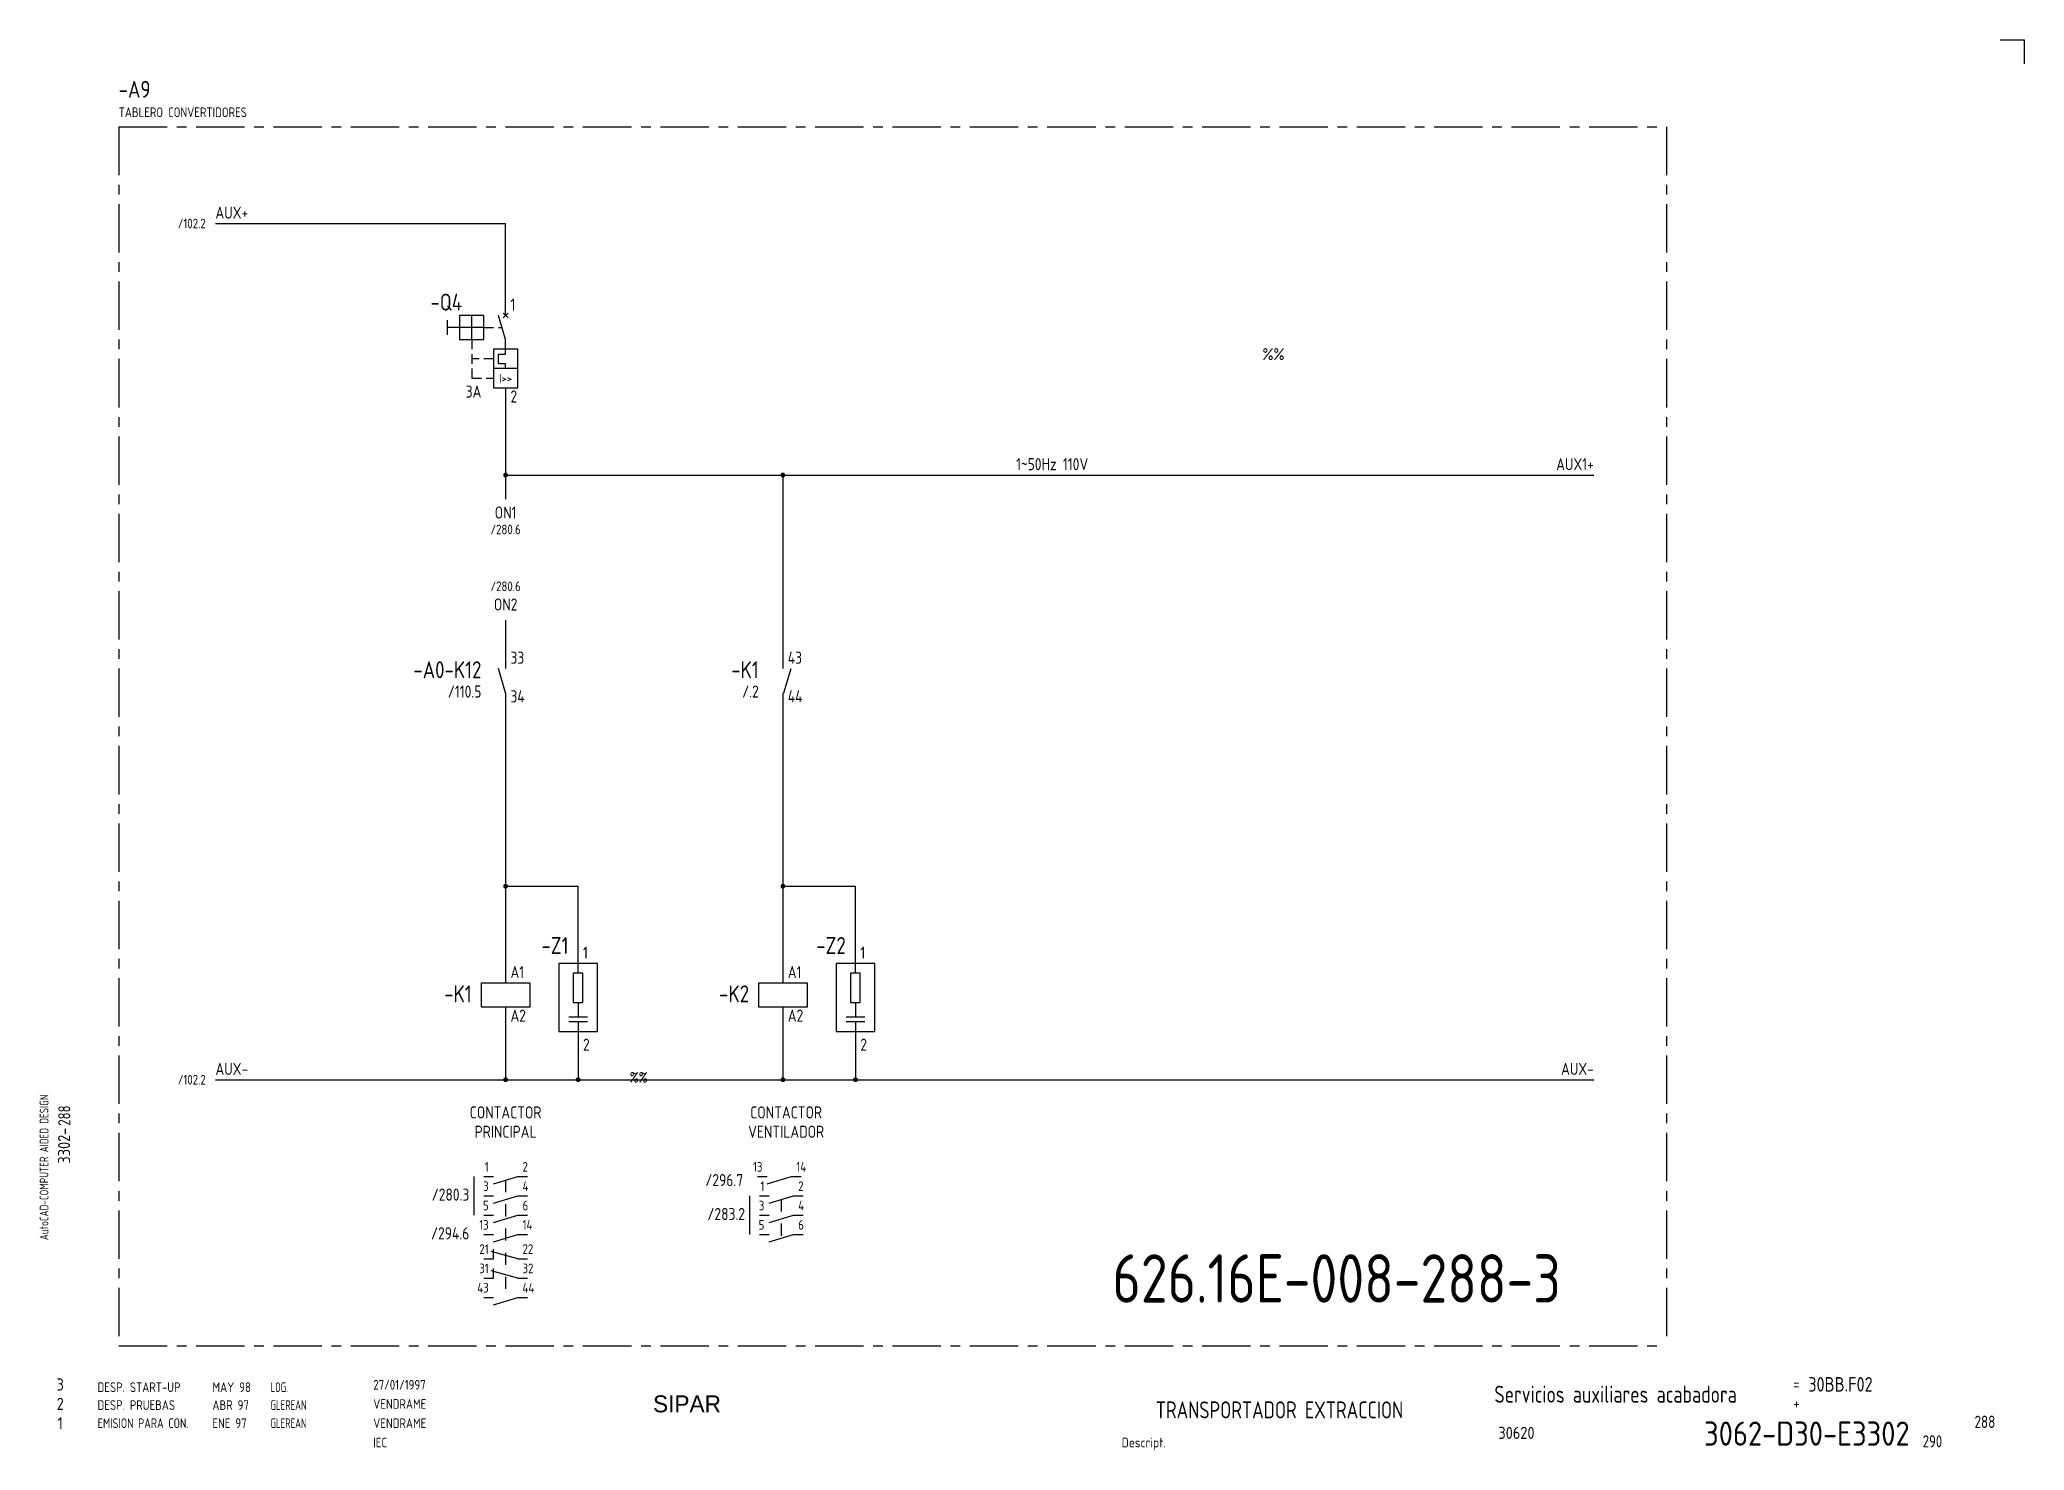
# Model space of a CAD drawing. Extents: x 10 to 420, y 5 to 297.
import ezdxf
from ezdxf.enums import TextEntityAlignment as Align

# ---------------------------------------------------------------- set-up
doc = ezdxf.new("R2010")
doc.units = 0
doc.header["$LTSCALE"] = 8
doc.header["$MEASUREMENT"] = 0
for name, pattern in [('CENTER', [2, 1.25, -0.25, 0.25, -0.25]), ('HIDDEN', [0.375, 0.25, -0.125]), ('HIDDEN1', [0.625, 0.3125, -0.3125])]:
    doc.linetypes.add(name, pattern=pattern)
doc.layers.get('0').update_dxf_attribs({"linetype": 'CONTINUOUS'})
doc.layers.add('CART', color=7, linetype='CONTINUOUS')
doc.styles.add('DIN', font='DIN', dxfattribs={"width": 0.85})
doc.styles.add('SIMPLEX', font='SIMPLEX', dxfattribs={"width": 0.9})
doc.styles.add('UNIV', font='UNIV')

# ---------------------------------------------------------------- blocks, each defined once
blk = doc.blocks.new('WB-FG100')
at = {"layer": 'CART', "color": 1}
for p, q in [((415, 297), (420, 297)), ((420, 297), (420, 292))]:
    blk.add_line(p, q, dxfattribs=at)
at = {"layer": 'CART', "color": 1, "style": 'DIN', "width": 0.8}
blk.add_text('AutoCAD-COMPUTER AIDED DESIGN', height=1.8, rotation=90, dxfattribs=at).set_placement((11.47, 48.84))
at = {"layer": 'CART', "color": 3, "style": 'DIN', "width": 0.8}
for s, p in [('=', (372.24, 17.91)), ('+', (372.24, 13.87))]:
    blk.add_text(s, height=2.5, dxfattribs=at).set_placement(p)
at = {"layer": 'CART', "color": 7, "style": 'DIN', "width": 0.9}
blk.add_attdef('FILE', text='', height=2.5, rotation=90, dxfattribs=at).set_placement((15.95, 68.38), align=Align.CENTER)
for tag, p in [('MOD-3', (13.92, 19)), ('MOD-2', (13.92, 15)), ('MOD-1', (13.92, 11)), ('NR.COMMESSA', (315, 9))]:
    blk.add_attdef(tag, text='', height=2.5, dxfattribs=at).set_placement(p, align=Align.MIDDLE)
at = {"layer": 'CART', "color": 7, "style": 'DIN'}
for tag, width, p in [('REV-3', 0.9, (21.66, 19)), ('DATA-3', 0.9, (45.37, 19)), ('NOME-3', 0.9, (57.37, 19)), ('REV-2', 0.9, (21.66, 15)), ('DATA-2', 0.9, (45.37, 15)), ('NOME-2', 0.9, (57.37, 15)), ('REV-1', 0.9, (21.66, 11)), ('DATA-1', 0.9, (45.37, 11)), ('NOME-1', 0.7, (57.37, 11))]:
    blk.add_attdef(tag, text='', height=2, dxfattribs=dict(at, width=width)).set_placement(p, align=Align.MIDDLE_LEFT)
at = {"layer": 'CART', "color": 7, "style": 'DIN', "width": 0.9}
for tag, p, height in [('DATA', (78.64, 17.94), 2), ('ESECUTORE', (78.64, 13.97), 2), ('CONTROLLORE', (78.64, 9.99), 2), ('SEGUE', (398.93, 5.65), 2.8), ('NORMA', (78.64, 6.01), 2)]:
    blk.add_attdef(tag, p, '', height=height, dxfattribs=at)
at = {"layer": 'CART', "color": 2, "style": 'DIN', "width": 0.9}
for tag, p in [('TITOLO-1/3', (266.5, 18.23)), ('TITOLO-1/2', (266.5, 15.73)), ('TITOLO-2/3', (266.5, 13.18)), ('TITOLO-2/2', (266.5, 10.68)), ('TITOLO-3/3', (266.5, 8.13))]:
    blk.add_attdef(tag, text='', height=3.5, dxfattribs=at).set_placement(p, align=Align.MIDDLE)
at = {"layer": 'CART', "color": 3, "style": 'DIN', "width": 0.9}
blk.add_attdef('ASSIEME', text='', height=3.5, dxfattribs=at).set_placement((334, 17), align=Align.MIDDLE)
at = {"layer": 'CART', "color": 3, "style": 'DIN', "width": 0.85}
for tag, p in [('=', (375.33, 16.63)), ('+', (375.33, 12.76))]:
    blk.add_attdef(tag, text='', height=3, dxfattribs=at).set_placement(p, align=Align.BOTTOM_LEFT)
at = {"layer": 'CART', "color": 3, "style": 'DIN', "width": 0.9}
blk.add_attdef('FOGLIO', text='', height=2.8, dxfattribs=at).set_placement((414.2, 9.56), align=Align.RIGHT)
at = {"layer": 'CART', "color": 2, "style": 'DIN', "width": 0.9}
blk.add_attdef('DISEGNO', text='', height=5, dxfattribs=at).set_placement((395.27, 6.35), align=Align.RIGHT)
at = {"layer": 'CART', "color": 1, "style": 'DIN', "width": 0.9}
blk.add_attdef('TIPOLOGIA', (233.37, 6), '', height=2, dxfattribs=at)
blk = doc.blocks.new('DESP')
at = {"linetype": 'Continuous', "style": 'DIN'}
for s, width, p in [('DESP. START-UP', 0.85, (21.62, 17.59)), ('MAY 98', 0.85, (45.38, 17.59)), ('LOG.', 0.7, (57.38, 17.59))]:
    blk.add_text(s, height=2, dxfattribs=dict(at, width=width)).set_placement(p)
blk = doc.blocks.new('D')
at = {"linetype": 'Continuous'}
blk.add_blockref('DESP', (-5.04, -5.13), dxfattribs=at)

msp = doc.modelspace()

# ---------------------------------------------------------------- linework, layer by layer
at = {"color": 3, "linetype": 'CENTER'}
for p, q in [((26, 279), (346, 279)), ((26, 279), (26, 27)), ((346, 279), (346, 27)), ((26, 27), (346, 27))]:
    msp.add_line(p, q, dxfattribs=at)
for p, q in [((46, 259), (106, 259)), ((106, 240), (106, 259)), ((94, 236), (94, 239)), ((96.5, 240), (96.5, 235)), ((101.5, 240), (96.5, 240)), ((99, 235), (99, 240)), ((101.5, 235), (101.5, 240)), ((106, 235), (104.5, 240)), ((105.5, 240.5), (106.5, 239.5)), ((105.5, 239.5), (106.5, 240.5)), ((101.5, 237.5), (94, 237.5)), ((96.5, 235), (101.5, 235)), ((106, 232), (106, 235)), ((103.5, 233), (103.5, 225)), ((108.5, 233), (103.5, 233)), ((104.5, 232), (106, 232)), ((104.5, 230), (104.5, 232)), ((106, 230), (104.5, 230)), ((106, 229), (106, 230)), ((108.5, 225), (108.5, 233)), ((108.5, 229), (103.5, 229)), ((103.5, 225), (108.5, 225)), ((106, 225), (106, 202)), ((106, 207), (331, 207)), ((163.34, 207), (163.34, 167)), ((106, 177), (106, 167)), ((106, 162), (104.5, 167)), ((163.53, 162), (165.03, 167)), ((106, 162), (106, 102)), ((163.34, 162), (163.34, 102)), ((106, 122), (121, 122)), ((121, 104), (121, 122)), ((163.34, 122), (178.34, 122)), ((178.34, 104), (178.34, 122)), ((120, 104), (120, 98)), ((122, 104), (120, 104)), ((122, 98), (122, 104)), ((177.34, 104), (177.34, 98)), ((179.34, 104), (177.34, 104)), ((179.34, 98), (179.34, 104)), ((106, 97), (106, 82)), ((119.1, 95), (122.9, 95)), ((120, 98), (122, 98)), ((121, 98), (121, 95)), ((163.34, 97), (163.34, 82)), ((176.44, 95), (180.24, 95)), ((177.34, 98), (179.34, 98)), ((178.34, 98), (178.34, 95)), ((122.9, 94), (119.1, 94)), ((121, 94), (121, 82)), ((180.24, 94), (176.44, 94)), ((178.34, 94), (178.34, 82)), ((46, 82), (331, 82)), ((99.5, 54), (99.5, 62)), ((101.5, 62), (103.5, 62)), ((103.5, 60.5), (108.5, 62)), ((108.5, 62), (110.5, 62)), ((158.11, 62), (160.11, 62)), ((160.11, 60.5), (165.11, 62)), ((165.11, 62), (167.11, 62)), ((101.5, 58), (103.5, 58)), ((103.5, 56.5), (108.5, 58)), ((108.5, 58), (110.5, 58)), ((156.5, 50), (156.5, 58)), ((158.5, 58), (160.5, 58)), ((160.5, 56.5), (165.5, 58)), ((165.5, 58), (167.5, 58)), ((101.5, 54), (103.5, 54)), ((103.5, 52.5), (108.5, 54)), ((108.5, 54), (110.5, 54)), ((158.5, 54), (160.5, 54)), ((160.5, 52.5), (165.5, 54)), ((165.5, 54), (167.5, 54)), ((101.5, 50), (103.5, 50)), ((103.5, 48.5), (108.5, 50)), ((108.5, 50), (110.5, 50)), ((158.5, 50), (160.5, 50)), ((160.5, 48.5), (165.5, 50)), ((165.5, 50), (167.5, 50)), ((108.5, 45), (103, 46.5)), ((103.5, 45), (103.5, 47)), ((101.5, 45), (103.5, 45)), ((108.5, 41), (103, 42.5)), ((103.5, 41), (103.5, 43)), ((108.5, 45), (110.5, 45)), ((101.5, 41), (103.5, 41)), ((101.5, 37), (103.5, 37)), ((103.5, 35.5), (108.5, 37)), ((108.5, 41), (110.5, 41)), ((108.5, 37), (110.5, 37))]:
    msp.add_line(p, q)
at = {"linetype": 'HIDDEN'}
for p, q in [((99, 235), (99, 227)), ((101.5, 237.5), (105.25, 237.5)), ((103.5, 231), (99, 231)), ((99, 227), (103.5, 227))]:
    msp.add_line(p, q, dxfattribs=at)
at = {"color": 7}
for p, q in [((117, 106), (117, 92)), ((125, 106), (117, 106)), ((125, 92), (125, 106)), ((174.34, 106), (174.34, 92)), ((182.34, 106), (174.34, 106)), ((182.34, 92), (182.34, 106)), ((117, 92), (125, 92)), ((174.34, 92), (182.34, 92))]:
    msp.add_line(p, q, dxfattribs=at)
at = {"linetype": 'Continuous'}
for p, q in [((101, 102), (111, 102)), ((101, 97), (101, 102)), ((111, 102), (111, 97)), ((158.34, 102), (168.34, 102)), ((158.34, 97), (158.34, 102)), ((168.34, 102), (168.34, 97)), ((111, 97), (101, 97)), ((168.34, 97), (158.34, 97))]:
    msp.add_line(p, q, dxfattribs=at)
at = {"linetype": 'HIDDEN1'}
for p, q in [((106, 61.25), (106, 36.4)), ((163, 57.25), (163, 49.25))]:
    msp.add_line(p, q, dxfattribs=at)
at = {"const_width": 0.5}
for points in [[(105.75, 207, 1), (106.25, 207, 1)], [(163.09, 207, 1), (163.59, 207, 1)], [(105.75, 122, 1), (106.25, 122, 1)], [(163.09, 122, 1), (163.59, 122, 1)], [(105.75, 82, 1), (106.25, 82, 1)], [(120.75, 82, 1), (121.25, 82, 1)], [(163.09, 82, 1), (163.59, 82, 1)], [(178.09, 82, 1), (178.59, 82, 1)]]:
    msp.add_lwpolyline(points, format="xyb", close=True, dxfattribs=at)

# ---------------------------------------------------------------- block references
at = {"linetype": 'Continuous'}
msp.add_blockref('D', (5.05, 4.98), dxfattribs=at)
at = {"layer": 'CART'}
ref = msp.add_blockref('WB-FG100', (0, 0), dxfattribs=at)
ref.add_attrib('TIPOLOGIA', 'Descript.', (233.37, 6), dxfattribs={"color": 1, "height": 2, "style": 'DIN', "width": 0.9})
ref.add_attrib('ASSIEME', 'Servicios auxiliares acabadora', dxfattribs={"color": 3, "height": 3.5, "style": 'DIN', "width": 0.8}).set_placement((335.5, 17), align=Align.MIDDLE)
ref.add_attrib('=', '30BB.F02', dxfattribs={"color": 3, "height": 3, "style": 'DIN', "width": 0.85}).set_placement((375.33, 16.63), align=Align.BOTTOM_LEFT)
ref.add_attrib('NR.COMMESSA', '30620', dxfattribs={"color": 7, "height": 2.5, "style": 'DIN', "width": 0.9}).set_placement((315, 9), align=Align.MIDDLE)
ref.add_attrib('DISEGNO', '3062-D30-E3302', dxfattribs={"color": 2, "height": 5, "style": 'DIN', "width": 0.9}).set_placement((396.29, 6.35), align=Align.RIGHT)
ref.add_attrib('DATA', '27/01/1997', (78.64, 17.94), dxfattribs={"color": 7, "height": 2, "style": 'DIN', "width": 0.85})
ref.add_attrib('ESECUTORE', 'VENDRAME', (78.64, 13.97), dxfattribs={"color": 7, "height": 2, "style": 'DIN', "width": 0.85})
ref.add_attrib('CONTROLLORE', 'VENDRAME', (78.64, 9.99), dxfattribs={"color": 7, "height": 2, "style": 'DIN', "width": 0.85})
ref.add_attrib('NORMA', 'IEC', (78.64, 6.01), dxfattribs={"color": 7, "height": 2, "style": 'DIN', "width": 0.85})
ref.add_attrib('MOD-1', '1', dxfattribs={"color": 7, "height": 2.5, "style": 'DIN', "width": 0.9}).set_placement((13.92, 11), align=Align.MIDDLE)
ref.add_attrib('REV-1', 'EMISION PARA CON.', dxfattribs={"color": 7, "height": 2, "style": 'DIN', "width": 0.8}).set_placement((21.66, 11), align=Align.MIDDLE_LEFT)
ref.add_attrib('DATA-1', 'ENE 97', dxfattribs={"color": 7, "height": 2, "style": 'DIN', "width": 0.85}).set_placement((45.37, 11), align=Align.MIDDLE_LEFT)
ref.add_attrib('NOME-1', 'GLEREAN', dxfattribs={"color": 7, "height": 2, "style": 'DIN', "width": 0.7}).set_placement((57.37, 11), align=Align.MIDDLE_LEFT)
ref.add_attrib('MOD-2', '2', dxfattribs={"color": 7, "height": 2.5, "style": 'DIN', "width": 0.9}).set_placement((13.92, 15), align=Align.MIDDLE)
ref.add_attrib('MOD-3', '3', dxfattribs={"color": 7, "height": 2.5, "style": 'DIN', "width": 0.9}).set_placement((13.92, 19), align=Align.MIDDLE)
ref.add_attrib('FILE', '3302-', dxfattribs={"color": 7, "height": 2.5, "rotation": 90, "style": 'DIN', "width": 0.9}).set_placement((15.95, 68.38), align=Align.CENTER)

# ---------------------------------------------------------------- texts
at = {"color": 3, "style": 'DIN', "width": 0.85}
msp.add_text('-A9', height=3.5, dxfattribs=at).set_placement((26, 285))
at = {"style": 'DIN'}
for s, height, width, p in [('TABLERO CONVERTIDORES', 2, 0.85, (26, 281)), ('AUX+', 2.5, 0.85, (46, 260)), ('1', 2.5, 0.85, (107, 241)), ('%%', 2.5, 0.85, (262.5, 230.75)), ('2', 2.5, 0.85, (107, 222)), ('33', 2.5, 0.85, (107, 168)), ('43', 2.5, 0.85, (164.34, 168)), ('34', 2.5, 0.85, (107, 160)), ('44', 2.5, 0.85, (164.34, 160)), ('1', 2.5, 0.85, (122, 107)), ('1', 2.5, 0.85, (179.34, 107)), ('A1', 2.5, 0.85, (107, 103)), ('A1', 2.5, 0.85, (164.34, 103)), ('A2', 2.5, 0.85, (107, 94)), ('A2', 2.5, 0.85, (164.34, 94)), ('2', 2.5, 0.85, (122, 88)), ('2', 2.5, 0.85, (179.34, 88)), ('AUX-', 2.5, 0.85, (46, 83)), ('2', 2, 0.85, (109.5, 63)), ('14', 2, 0.85, (166.11, 63)), ('4', 2, 0.85, (109.5, 59)), ('2', 2, 0.85, (166.5, 59)), ('6', 2, 0.85, (109.5, 55)), ('4', 2, 0.85, (166.5, 55)), ('14', 2, 0.85, (109.5, 51)), ('6', 2, 0.85, (166.5, 51)), ('22', 2, 0.85, (109.5, 46)), ('32', 2, 0.85, (109.5, 42)), ('44', 2, 0.85, (109.5, 38)), ('290', 2.5, 0.8, (399, 6))]:
    msp.add_text(s, height=height, dxfattribs=dict(at, width=width)).set_placement(p)
at = {"style": 'DIN', "width": 0.85}
for s, height, p in [('/102.2', 2, (44, 258)), ('3A', 2.5, (101, 223)), ('AUX1+', 2.5, (331, 208)), ('/110.5', 2.5, (101, 161)), ('/.2', 2.5, (158.34, 161)), ('/102.2', 2, (44, 81)), ('AUX-', 2.5, (331, 83)), ('1', 2, (102.5, 63)), ('/296.7', 2.5, (155.11, 60)), ('13', 2, (159.11, 63)), ('/280.3', 2.5, (98.5, 57)), ('3', 2, (102.5, 59)), ('1', 2, (159.5, 59)), ('5', 2, (102.5, 55)), ('/283.2', 2.5, (155.5, 53)), ('3', 2, (159.5, 55)), ('/294.6', 2.5, (98.5, 49)), ('13', 2, (102.5, 51)), ('5', 2, (159.5, 51)), ('21', 2, (102.5, 46)), ('31', 2, (102.5, 42)), ('43', 2, (102.5, 38))]:
    msp.add_text(s, height=height, dxfattribs=at).set_placement(p, align=Align.RIGHT)
at = {"color": 3, "style": 'DIN'}
for s, height, width, p in [('-Q4', 3.5, 0.85, (97, 241)), ('-A0-K12', 3.5, 0.85, (101, 165)), ('-K1', 3.5, 0.85, (158.34, 165)), ('-Z1', 3.5, 0.85, (119, 108)), ('-Z2', 3.5, 0.85, (176.34, 108)), ('-K1', 3.5, 0.85, (99, 98)), ('-K2', 3.5, 0.85, (156.34, 98)), ('288', 2.56, 0.8, (414, 10))]:
    msp.add_text(s, height=height, dxfattribs=dict(at, width=width)).set_placement(p, align=Align.RIGHT)
at = {"style": 'DIN', "width": 0.85}
for s, height, p in [('I>>', 2, (106, 226)), ('1~50Hz 110V', 2.5, (219, 208)), ('ON1', 2.5, (106, 198)), ('/280.6', 2, (106, 194.76)), ('/280.6', 2, (106, 183)), ('ON2', 2.5, (106, 179)), ('CONTACTOR', 2.5, (106, 74)), ('CONTACTOR', 2.5, (164, 74)), ('PRINCIPAL', 2.5, (106, 70)), ('VENTILADOR', 2.5, (164, 70))]:
    msp.add_text(s, height=height, dxfattribs=at).set_placement(p, align=Align.CENTER)
at = {"color": 7, "linetype": 'Continuous', "style": 'SIMPLEX', "width": 0.9}
msp.add_text('%%', height=2, dxfattribs=at).set_placement((133.5, 82.5), align=Align.MIDDLE)
at = {"style": 'DIN', "width": 0.8}
msp.add_text('288', height=2.5, rotation=90, dxfattribs=at).set_placement((16, 72.5))
at = {"linetype": 'Continuous', "style": 'DIN'}
for s, width, p in [('DESP. PRUEBAS', 0.85, (21.62, 13.75)), ('ABR 97', 0.85, (45.38, 13.75)), ('GLEREAN', 0.7, (57.38, 13.75))]:
    msp.add_text(s, height=2, dxfattribs=dict(at, width=width)).set_placement(p)
at = {"color": 3, "style": 'DIN', "width": 0.8}
msp.add_text('TRANSPORTADOR EXTRACCION', height=3.5, dxfattribs=at).set_placement((266, 12), align=Align.CENTER)
at = {"color": 2, "insert": (231.47, 45.92), "char_height": 10, "width": 111.0411, "attachment_point": 1, "style": 'DIN'}
msp.add_mtext('626.16E-008-288-3', dxfattribs=at)
at = {"layer": 'CART', "color": 2, "linetype": 'Continuous', "style": 'UNIV'}
msp.add_text('SIPAR', height=3.5, dxfattribs=at).set_placement((143.5, 13.25), align=Align.CENTER)

doc.saveas('drawing.dxf')
